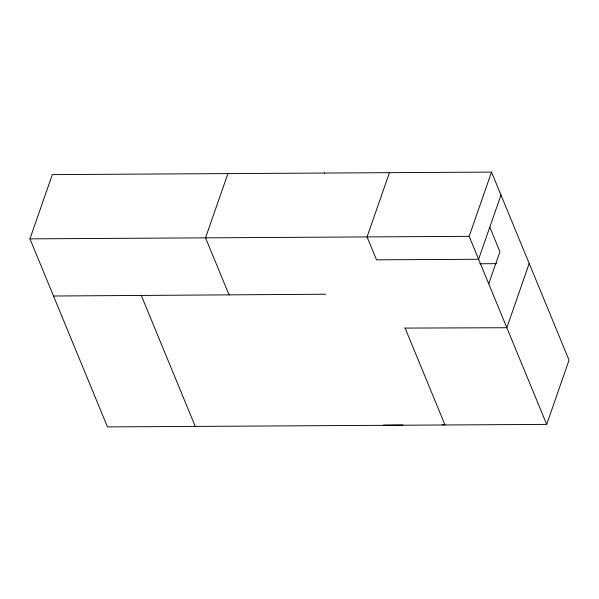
<?xml version="1.0" encoding="UTF-8"?>
<svg xmlns="http://www.w3.org/2000/svg" width="599" height="599" viewBox="0 0 599 599"><rect width="100%" height="100%" fill="white"/><g stroke="black" fill="none" stroke-linecap="round" stroke-linejoin="round"><path stroke-width="0.9" d="M29.95 238.859L52.323 174.608L491.532 172.093L569.05 360.141L546.677 424.392L107.468 426.907L29.95 238.859L469.159 236.335L546.677 424.392M227.912 173.605L205.539 237.848L229.095 295M325.736 294.229L53.506 296.011M389.44 172.677L367.067 236.919L376.509 259.839L478.608 259.255L500.981 195.012M404.812 328.087L506.829 327.728L529.202 263.478M405.096 328.087L444.937 424.751L442.144 424.766M469.159 236.335L491.532 172.093M488.732 283.814L499.918 251.692L489.795 227.133M479.702 263.762L496.511 263.665M383.472 425.103L403.03 424.991M324.471 173.051L324.703 173.613M141.304 295.502L195.259 426.406"/></g></svg>
